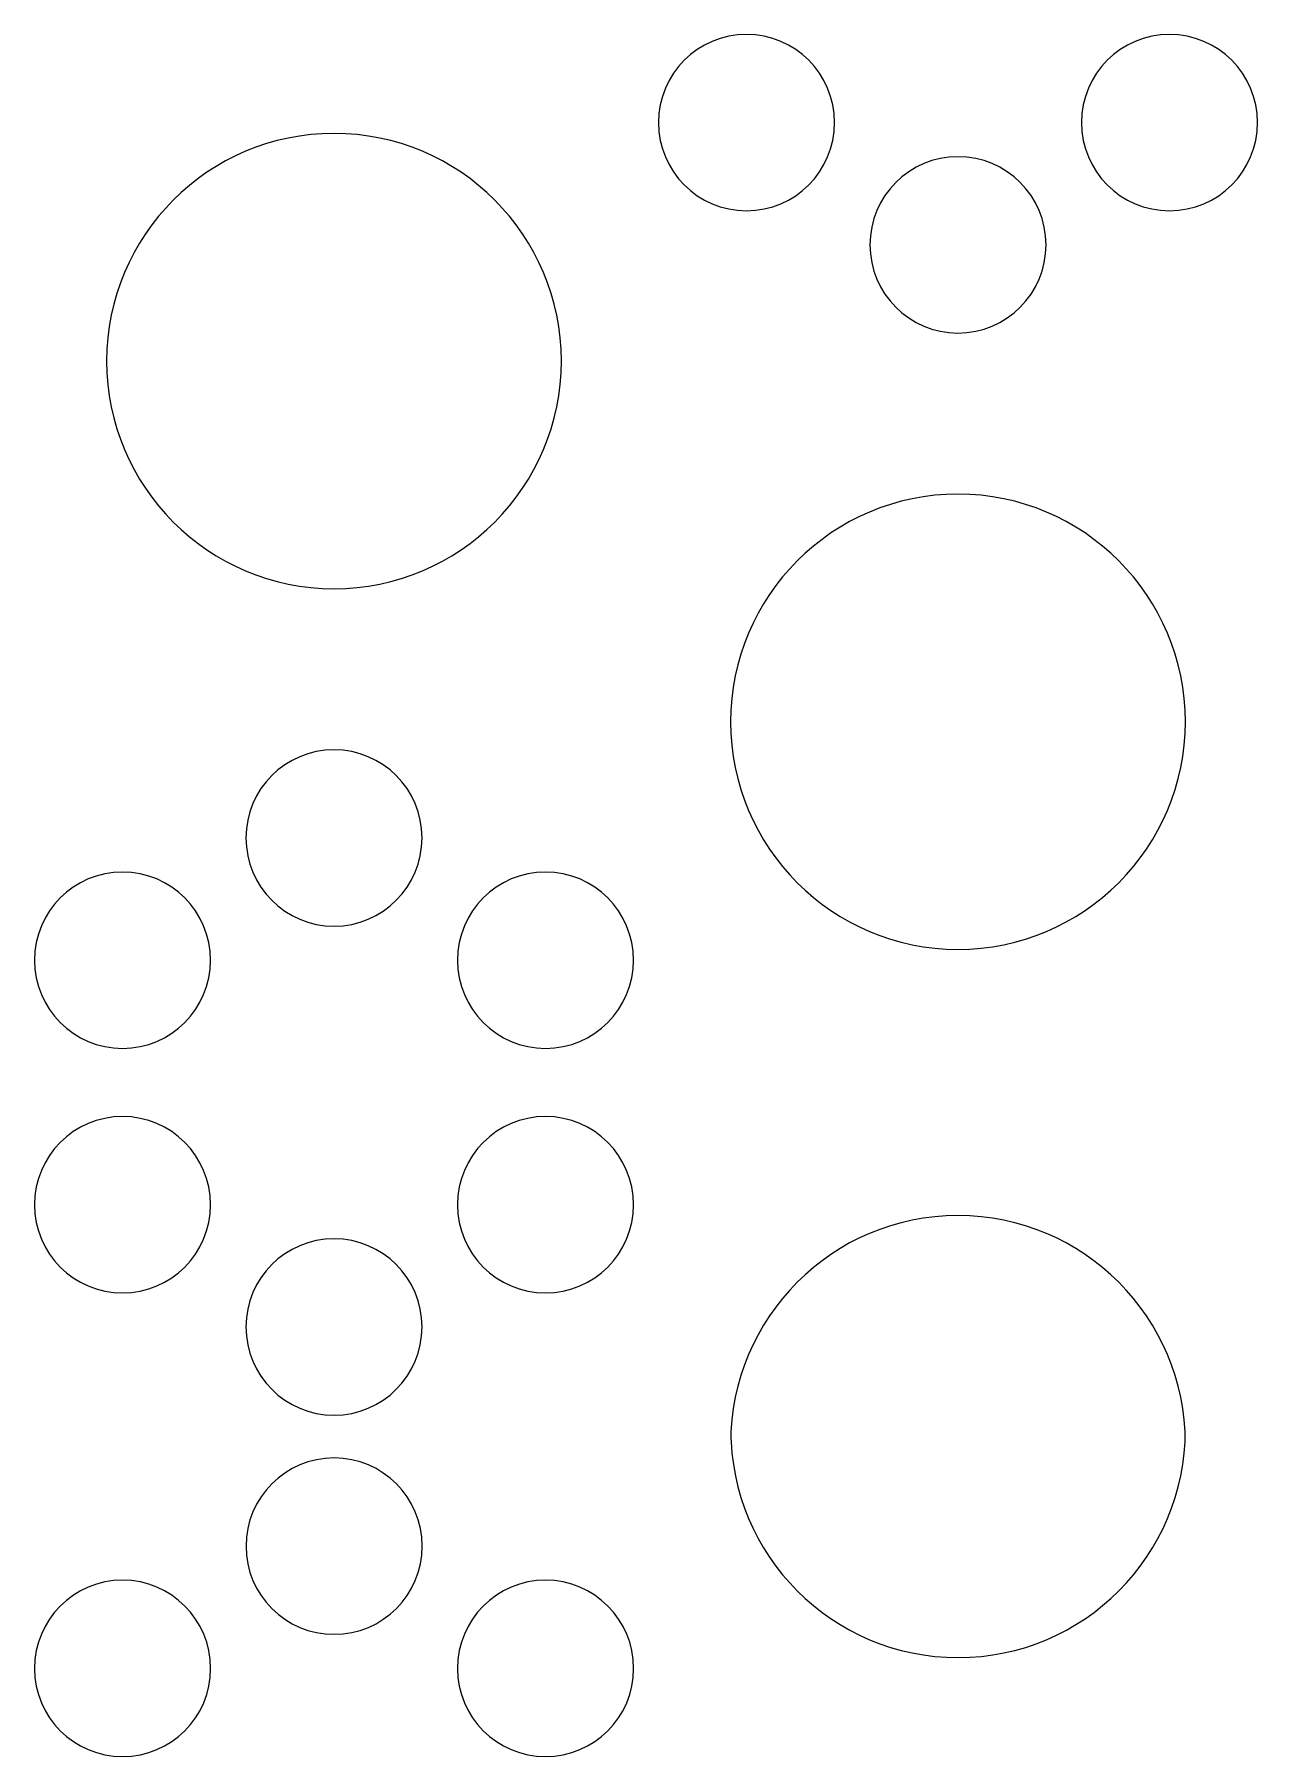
# Model space of a CAD drawing. Header units: millimetres. Extents: x -1200 to 1200, y -590 to 590.
# Drawn here: x 259.2 to 511.6, y -65.7 to 289.7 of the extents above; entities that cross this region are included whole.
import ezdxf

# ---------------------------------------------------------------- set-up
doc = ezdxf.new("R2010")
doc.units = ezdxf.units.MM
doc.header["$MEASUREMENT"] = 0
doc.layers.add('Layer 1', color=7, linetype='Continuous')

msp = doc.modelspace()

# ---------------------------------------------------------------- linework, layer by layer
at = {"layer": 'Layer 1', "color": 250, "lineweight": 20}
for points, knots in [([(387.9594, 271.4798), (387.9594, 281.5312), (396.0961, 289.6771), (406.1308, 289.6771), (416.1631, 289.6771), (424.3, 281.5312), (424.3, 271.4798), (424.3, 261.4335), (416.1631, 253.2876), (406.1308, 253.2876), (396.0961, 253.2876), (387.9594, 261.4335), (387.9594, 271.4798)], [0, 0, 0, 0, 0.25, 0.25, 0.25, 0.5, 0.5, 0.5, 0.75, 0.75, 0.75, 1, 1, 1, 1]), ([(475.2354, 271.4798), (475.2354, 281.5312), (483.3746, 289.6771), (493.407, 289.6771), (503.4391, 289.6771), (511.5783, 281.5312), (511.5783, 271.4798), (511.5783, 261.4335), (503.4391, 253.2876), (493.407, 253.2876), (483.3746, 253.2876), (475.2354, 261.4335), (475.2354, 271.4798)], [0, 0, 0, 0, 0.25, 0.25, 0.25, 0.5, 0.5, 0.5, 0.75, 0.75, 0.75, 1, 1, 1, 1]), ([(274.1075, 222.2714), (274.1075, 222.2714), (274.1701, 224.6937), (274.1701, 224.6937), (274.1701, 224.6937), (274.3486, 227.0822), (274.3486, 227.0822), (274.3486, 227.0822), (274.6478, 229.4344), (274.6478, 229.4344), (274.6478, 229.4344), (275.0625, 231.7457), (275.0625, 231.7457), (275.0625, 231.7457), (275.5857, 234.0158), (275.5857, 234.0158), (275.5857, 234.0158), (276.2176, 236.2423), (276.2176, 236.2423), (276.2176, 236.2423), (276.9531, 238.4232), (276.9531, 238.4232), (276.9531, 238.4232), (277.7924, 240.5532), (277.7924, 240.5532), (277.7924, 240.5532), (278.7305, 242.6325), (278.7305, 242.6325), (278.7305, 242.6325), (279.7675, 244.6562), (279.7675, 244.6562), (279.7675, 244.6562), (280.8961, 246.6246), (280.8961, 246.6246), (280.8961, 246.6246), (282.1164, 248.5299), (282.1164, 248.5299), (282.1164, 248.5299), (283.4234, 250.3728), (283.4234, 250.3728), (283.4234, 250.3728), (284.8198, 252.1477), (284.8198, 252.1477), (284.8198, 252.1477), (286.2956, 253.8552), (286.2956, 253.8552), (286.2956, 253.8552), (287.851, 255.4875), (287.851, 255.4875), (287.851, 255.4875), (289.4766, 257.0453), (289.4766, 257.0453), (289.4766, 257.0453), (291.184, 258.5234), (291.184, 258.5234), (291.184, 258.5234), (292.9566, 259.9167), (292.9566, 259.9167), (292.9566, 259.9167), (294.7966, 261.2281), (294.7966, 261.2281), (294.7966, 261.2281), (296.6994, 262.4501), (296.6994, 262.4501), (296.6994, 262.4501), (298.6625, 263.5804), (298.6625, 263.5804), (298.6625, 263.5804), (300.6857, 264.6164), (300.6857, 264.6164), (300.6857, 264.6164), (302.7622, 265.5583), (302.7622, 265.5583), (302.7622, 265.5583), (304.8867, 266.3987), (304.8867, 266.3987), (304.8867, 266.3987), (307.0669, 267.1377), (307.0669, 267.1377), (307.0669, 267.1377), (309.2903, 267.7681), (309.2903, 267.7681), (309.2903, 267.7681), (311.5596, 268.2945), (311.5596, 268.2945), (311.5596, 268.2945), (313.8675, 268.7075), (313.8675, 268.7075), (313.8675, 268.7075), (316.2142, 269.007), (316.2142, 269.007), (316.2142, 269.007), (318.5992, 269.1856), (318.5992, 269.1856), (318.5992, 269.1856), (321.0179, 269.246), (321.0179, 269.246), (321.0179, 269.246), (323.4368, 269.1856), (323.4368, 269.1856), (323.4368, 269.1856), (325.8194, 269.007), (325.8194, 269.007), (325.8194, 269.007), (328.1659, 268.7075), (328.1659, 268.7075), (328.1659, 268.7075), (330.4763, 268.2945), (330.4763, 268.2945), (330.4763, 268.2945), (332.7433, 267.7681), (332.7433, 267.7681), (332.7433, 267.7681), (334.9691, 267.1377), (334.9691, 267.1377), (334.9691, 267.1377), (337.1444, 266.3987), (337.1444, 266.3987), (337.1444, 266.3987), (339.2739, 265.5583), (339.2739, 265.5583), (339.2739, 265.5583), (341.3504, 264.6164), (341.3504, 264.6164), (341.3504, 264.6164), (343.3713, 263.5804), (343.3713, 263.5804), (343.3713, 263.5804), (345.3342, 262.4501), (345.3342, 262.4501), (345.3342, 262.4501), (347.2371, 261.2281), (347.2371, 261.2281), (347.2371, 261.2281), (349.0796, 259.9167), (349.0796, 259.9167), (349.0796, 259.9167), (350.8519, 258.5234), (350.8519, 258.5234), (350.8519, 258.5234), (352.5546, 257.0453), (352.5546, 257.0453), (352.5546, 257.0453), (354.1848, 255.4875), (354.1848, 255.4875), (354.1848, 255.4875), (355.7427, 253.8527), (355.7427, 253.8527), (355.7427, 253.8527), (357.2162, 252.1477), (357.2162, 252.1477), (357.2162, 252.1477), (358.6102, 250.3728), (358.6102, 250.3728), (358.6102, 250.3728), (359.9196, 248.5299), (359.9196, 248.5299), (359.9196, 248.5299), (361.1399, 246.6246), (361.1399, 246.6246), (361.1399, 246.6246), (362.2685, 244.6562), (362.2685, 244.6562), (362.2685, 244.6562), (363.3031, 242.6325), (363.3031, 242.6325), (363.3031, 242.6325), (364.2437, 240.5532), (364.2437, 240.5532), (364.2437, 240.5532), (365.0804, 238.4232), (365.0804, 238.4232), (365.0804, 238.4232), (365.8184, 236.2423), (365.8184, 236.2423), (365.8184, 236.2423), (366.4502, 234.018), (366.4502, 234.018), (366.4502, 234.018), (366.9736, 231.7457), (366.9736, 231.7457), (366.9736, 231.7457), (367.3884, 229.4344), (367.3884, 229.4344), (367.3884, 229.4344), (367.6826, 227.0822), (367.6826, 227.0822), (367.6826, 227.0822), (367.8658, 224.6937), (367.8658, 224.6937), (367.8658, 224.6937), (367.9261, 222.2714), (367.9261, 222.2714), (367.9261, 222.2714), (367.8658, 219.8491), (367.8658, 219.8491), (367.8658, 219.8491), (367.6826, 217.4607), (367.6826, 217.4607), (367.6826, 217.4607), (367.3884, 215.111), (367.3884, 215.111), (367.3884, 215.111), (366.9736, 212.7974), (366.9736, 212.7974), (366.9736, 212.7974), (366.4502, 210.5272), (366.4502, 210.5272), (366.4502, 210.5272), (365.8184, 208.303), (365.8184, 208.303), (365.8184, 208.303), (365.0804, 206.1222), (365.0804, 206.1222), (365.0804, 206.1222), (364.2437, 203.9897), (364.2437, 203.9897), (364.2437, 203.9897), (363.3031, 201.9127), (363.3031, 201.9127), (363.3031, 201.9127), (362.2685, 199.889), (362.2685, 199.889), (362.2685, 199.889), (361.1399, 197.9207), (361.1399, 197.9207), (361.1399, 197.9207), (359.9196, 196.0152), (359.9196, 196.0152), (359.9196, 196.0152), (358.6102, 194.1727), (358.6102, 194.1727), (358.6102, 194.1727), (357.2162, 192.3953), (357.2162, 192.3953), (357.2162, 192.3953), (355.7427, 190.6902), (355.7427, 190.6902), (355.7427, 190.6902), (354.1848, 189.0576), (354.1848, 189.0576), (354.1848, 189.0576), (352.5546, 187.4975), (352.5546, 187.4975), (352.5546, 187.4975), (350.8519, 186.0219), (350.8519, 186.0219), (350.8519, 186.0219), (349.0796, 184.6261), (349.0796, 184.6261), (349.0796, 184.6261), (347.2371, 183.3147), (347.2371, 183.3147), (347.2371, 183.3147), (345.3342, 182.0927), (345.3342, 182.0927), (345.3342, 182.0927), (343.3713, 180.9625), (343.3713, 180.9625), (343.3713, 180.9625), (341.3504, 179.9263), (341.3504, 179.9263), (341.3504, 179.9263), (339.2739, 178.9845), (339.2739, 178.9845), (339.2739, 178.9845), (337.1444, 178.1442), (337.1444, 178.1442), (337.1444, 178.1442), (334.9691, 177.4075), (334.9691, 177.4075), (334.9691, 177.4075), (332.7433, 176.7748), (332.7433, 176.7748), (332.7433, 176.7748), (330.4763, 176.2508), (330.4763, 176.2508), (330.4763, 176.2508), (328.1659, 175.8401), (328.1659, 175.8401), (328.1659, 175.8401), (325.8194, 175.5408), (325.8194, 175.5408), (325.8194, 175.5408), (323.4368, 175.3573), (323.4368, 175.3573), (323.4368, 175.3573), (321.0179, 175.2969), (321.0179, 175.2969), (321.0179, 175.2969), (318.5992, 175.3573), (318.5992, 175.3573), (318.5992, 175.3573), (316.2142, 175.5408), (316.2142, 175.5408), (316.2142, 175.5408), (313.8675, 175.8401), (313.8675, 175.8401), (313.8675, 175.8401), (311.5573, 176.2508), (311.5573, 176.2508), (311.5573, 176.2508), (309.2903, 176.7748), (309.2903, 176.7748), (309.2903, 176.7748), (307.0669, 177.4075), (307.0669, 177.4075), (307.0669, 177.4075), (304.8916, 178.1442), (304.8916, 178.1442), (304.8916, 178.1442), (302.7622, 178.9845), (302.7622, 178.9845), (302.7622, 178.9845), (300.6857, 179.9263), (300.6857, 179.9263), (300.6857, 179.9263), (298.6625, 180.9625), (298.6625, 180.9625), (298.6625, 180.9625), (296.6994, 182.0927), (296.6994, 182.0927), (296.6994, 182.0927), (294.7966, 183.3147), (294.7966, 183.3147), (294.7966, 183.3147), (292.9566, 184.6261), (292.9566, 184.6261), (292.9566, 184.6261), (291.184, 186.0219), (291.184, 186.0219), (291.184, 186.0219), (289.4766, 187.4975), (289.4766, 187.4975), (289.4766, 187.4975), (287.851, 189.0576), (287.851, 189.0576), (287.851, 189.0576), (286.2956, 190.6902), (286.2956, 190.6902), (286.2956, 190.6902), (284.8198, 192.3953), (284.8198, 192.3953), (284.8198, 192.3953), (283.4234, 194.1727), (283.4234, 194.1727), (283.4234, 194.1727), (282.1164, 196.0152), (282.1164, 196.0152), (282.1164, 196.0152), (280.8961, 197.9207), (280.8961, 197.9207), (280.8961, 197.9207), (279.7675, 199.889), (279.7675, 199.889), (279.7675, 199.889), (278.7305, 201.9127), (278.7305, 201.9127), (278.7305, 201.9127), (277.7924, 203.9897), (277.7924, 203.9897), (277.7924, 203.9897), (276.9531, 206.1222), (276.9531, 206.1222), (276.9531, 206.1222), (276.2176, 208.303), (276.2176, 208.303), (276.2176, 208.303), (275.5857, 210.5272), (275.5857, 210.5272), (275.5857, 210.5272), (275.0625, 212.7998), (275.0625, 212.7998), (275.0625, 212.7998), (274.6478, 215.111), (274.6478, 215.111), (274.6478, 215.111), (274.3486, 217.4607), (274.3486, 217.4607), (274.3486, 217.4607), (274.1701, 219.8491), (274.1701, 219.8491), (274.1701, 219.8491), (274.1075, 222.2714), (274.1075, 222.2714)], [0, 0, 0, 0, 0.0078125, 0.0078125, 0.0078125, 0.015625, 0.015625, 0.015625, 0.0234375, 0.0234375, 0.0234375, 0.03125, 0.03125, 0.03125, 0.0390625, 0.0390625, 0.0390625, 0.046875, 0.046875, 0.046875, 0.0546875, 0.0546875, 0.0546875, 0.0625, 0.0625, 0.0625, 0.0703125, 0.0703125, 0.0703125, 0.078125, 0.078125, 0.078125, 0.0859375, 0.0859375, 0.0859375, 0.09375, 0.09375, 0.09375, 0.1015625, 0.1015625, 0.1015625, 0.109375, 0.109375, 0.109375, 0.1171875, 0.1171875, 0.1171875, 0.125, 0.125, 0.125, 0.1328125, 0.1328125, 0.1328125, 0.140625, 0.140625, 0.140625, 0.1484375, 0.1484375, 0.1484375, 0.15625, 0.15625, 0.15625, 0.1640625, 0.1640625, 0.1640625, 0.171875, 0.171875, 0.171875, 0.1796875, 0.1796875, 0.1796875, 0.1875, 0.1875, 0.1875, 0.1953125, 0.1953125, 0.1953125, 0.203125, 0.203125, 0.203125, 0.2109375, 0.2109375, 0.2109375, 0.21875, 0.21875, 0.21875, 0.2265625, 0.2265625, 0.2265625, 0.234375, 0.234375, 0.234375, 0.2421875, 0.2421875, 0.2421875, 0.25, 0.25, 0.25, 0.2578125, 0.2578125, 0.2578125, 0.265625, 0.265625, 0.265625, 0.2734375, 0.2734375, 0.2734375, 0.28125, 0.28125, 0.28125, 0.2890625, 0.2890625, 0.2890625, 0.296875, 0.296875, 0.296875, 0.3046875, 0.3046875, 0.3046875, 0.3125, 0.3125, 0.3125, 0.3203125, 0.3203125, 0.3203125, 0.328125, 0.328125, 0.328125, 0.3359375, 0.3359375, 0.3359375, 0.34375, 0.34375, 0.34375, 0.3515625, 0.3515625, 0.3515625, 0.359375, 0.359375, 0.359375, 0.3671875, 0.3671875, 0.3671875, 0.375, 0.375, 0.375, 0.3828125, 0.3828125, 0.3828125, 0.390625, 0.390625, 0.390625, 0.3984375, 0.3984375, 0.3984375, 0.40625, 0.40625, 0.40625, 0.4140625, 0.4140625, 0.4140625, 0.421875, 0.421875, 0.421875, 0.4296875, 0.4296875, 0.4296875, 0.4375, 0.4375, 0.4375, 0.4453125, 0.4453125, 0.4453125, 0.453125, 0.453125, 0.453125, 0.4609375, 0.4609375, 0.4609375, 0.46875, 0.46875, 0.46875, 0.4765625, 0.4765625, 0.4765625, 0.484375, 0.484375, 0.484375, 0.4921875, 0.4921875, 0.4921875, 0.5, 0.5, 0.5, 0.5078125, 0.5078125, 0.5078125, 0.515625, 0.515625, 0.515625, 0.5234375, 0.5234375, 0.5234375, 0.53125, 0.53125, 0.53125, 0.5390625, 0.5390625, 0.5390625, 0.546875, 0.546875, 0.546875, 0.5546875, 0.5546875, 0.5546875, 0.5625, 0.5625, 0.5625, 0.5703125, 0.5703125, 0.5703125, 0.578125, 0.578125, 0.578125, 0.5859375, 0.5859375, 0.5859375, 0.59375, 0.59375, 0.59375, 0.6015625, 0.6015625, 0.6015625, 0.609375, 0.609375, 0.609375, 0.6171875, 0.6171875, 0.6171875, 0.625, 0.625, 0.625, 0.6328125, 0.6328125, 0.6328125, 0.640625, 0.640625, 0.640625, 0.6484375, 0.6484375, 0.6484375, 0.65625, 0.65625, 0.65625, 0.6640625, 0.6640625, 0.6640625, 0.671875, 0.671875, 0.671875, 0.6796875, 0.6796875, 0.6796875, 0.6875, 0.6875, 0.6875, 0.6953125, 0.6953125, 0.6953125, 0.703125, 0.703125, 0.703125, 0.7109375, 0.7109375, 0.7109375, 0.71875, 0.71875, 0.71875, 0.7265625, 0.7265625, 0.7265625, 0.734375, 0.734375, 0.734375, 0.7421875, 0.7421875, 0.7421875, 0.75, 0.75, 0.75, 0.7578125, 0.7578125, 0.7578125, 0.765625, 0.765625, 0.765625, 0.7734375, 0.7734375, 0.7734375, 0.78125, 0.78125, 0.78125, 0.7890625, 0.7890625, 0.7890625, 0.796875, 0.796875, 0.796875, 0.8046875, 0.8046875, 0.8046875, 0.8125, 0.8125, 0.8125, 0.8203125, 0.8203125, 0.8203125, 0.828125, 0.828125, 0.828125, 0.8359375, 0.8359375, 0.8359375, 0.84375, 0.84375, 0.84375, 0.8515625, 0.8515625, 0.8515625, 0.859375, 0.859375, 0.859375, 0.8671875, 0.8671875, 0.8671875, 0.875, 0.875, 0.875, 0.8828125, 0.8828125, 0.8828125, 0.890625, 0.890625, 0.890625, 0.8984375, 0.8984375, 0.8984375, 0.90625, 0.90625, 0.90625, 0.9140625, 0.9140625, 0.9140625, 0.921875, 0.921875, 0.921875, 0.9296875, 0.9296875, 0.9296875, 0.9375, 0.9375, 0.9375, 0.9453125, 0.9453125, 0.9453125, 0.953125, 0.953125, 0.953125, 0.9609375, 0.9609375, 0.9609375, 0.96875, 0.96875, 0.96875, 0.9765625, 0.9765625, 0.9765625, 0.984375, 0.984375, 0.984375, 0.9921875, 0.9921875, 0.9921875, 1, 1, 1, 1]), ([(431.5975, 246.2526), (431.5975, 256.3014), (439.7343, 264.4498), (449.7688, 264.4498), (459.8012, 264.4498), (467.9403, 256.3014), (467.9403, 246.2526), (467.9403, 236.2037), (459.8012, 228.0553), (449.7688, 228.0553), (439.7343, 228.0553), (431.5975, 236.2037), (431.5975, 246.2526)], [0, 0, 0, 0, 0.25, 0.25, 0.25, 0.5, 0.5, 0.5, 0.75, 0.75, 0.75, 1, 1, 1, 1]), ([(402.8559, 147.8331), (402.8559, 147.8331), (402.9186, 150.2554), (402.9186, 150.2554), (402.9186, 150.2554), (403.0995, 152.6438), (403.0995, 152.6438), (403.0995, 152.6438), (403.3986, 154.9937), (403.3986, 154.9937), (403.3986, 154.9937), (403.8109, 157.3048), (403.8109, 157.3048), (403.8109, 157.3048), (404.3367, 159.5775), (404.3367, 159.5775), (404.3367, 159.5775), (404.9684, 161.8017), (404.9684, 161.8017), (404.9684, 161.8017), (405.7016, 163.9825), (405.7016, 163.9825), (405.7016, 163.9825), (406.5432, 166.1123), (406.5432, 166.1123), (406.5432, 166.1123), (407.4813, 168.1919), (407.4813, 168.1919), (407.4813, 168.1919), (408.5185, 170.2156), (408.5185, 170.2156), (408.5185, 170.2156), (409.647, 172.1839), (409.647, 172.1839), (409.647, 172.1839), (410.8673, 174.0893), (410.8673, 174.0893), (410.8673, 174.0893), (412.1767, 175.932), (412.1767, 175.932), (412.1767, 175.932), (413.5706, 177.7094), (413.5706, 177.7094), (413.5706, 177.7094), (415.0465, 179.4143), (415.0465, 179.4143), (415.0465, 179.4143), (416.5996, 181.047), (416.5996, 181.047), (416.5996, 181.047), (418.2323, 182.6048), (418.2323, 182.6048), (418.2323, 182.6048), (419.9348, 184.0826), (419.9348, 184.0826), (419.9348, 184.0826), (421.7099, 185.4761), (421.7099, 185.4761), (421.7099, 185.4761), (423.5499, 186.7899), (423.5499, 186.7899), (423.5499, 186.7899), (425.4526, 188.0118), (425.4526, 188.0118), (425.4526, 188.0118), (427.4158, 189.1422), (427.4158, 189.1422), (427.4158, 189.1422), (429.4365, 190.1781), (429.4365, 190.1781), (429.4365, 190.1781), (431.513, 191.1199), (431.513, 191.1199), (431.513, 191.1199), (433.6424, 191.9604), (433.6424, 191.9604), (433.6424, 191.9604), (435.8177, 192.6971), (435.8177, 192.6971), (435.8177, 192.6971), (438.0436, 193.3298), (438.0436, 193.3298), (438.0436, 193.3298), (440.3081, 193.8539), (440.3081, 193.8539), (440.3081, 193.8539), (442.616, 194.2644), (442.616, 194.2644), (442.616, 194.2644), (444.9649, 194.564), (444.9649, 194.564), (444.9649, 194.564), (447.35, 194.7474), (447.35, 194.7474), (447.35, 194.7474), (449.7688, 194.8078), (449.7688, 194.8078), (449.7688, 194.8078), (452.1878, 194.7474), (452.1878, 194.7474), (452.1878, 194.7474), (454.5727, 194.564), (454.5727, 194.564), (454.5727, 194.564), (456.9216, 194.2644), (456.9216, 194.2644), (456.9216, 194.2644), (459.2271, 193.8539), (459.2271, 193.8539), (459.2271, 193.8539), (461.4965, 193.3298), (461.4965, 193.3298), (461.4965, 193.3298), (463.72, 192.6971), (463.72, 192.6971), (463.72, 192.6971), (465.8952, 191.9604), (465.8952, 191.9604), (465.8952, 191.9604), (468.0248, 191.1199), (468.0248, 191.1199), (468.0248, 191.1199), (470.0987, 190.1781), (470.0987, 190.1781), (470.0987, 190.1781), (472.1221, 189.1422), (472.1221, 189.1422), (472.1221, 189.1422), (474.0875, 188.0118), (474.0875, 188.0118), (474.0875, 188.0118), (475.9902, 186.7899), (475.9902, 186.7899), (475.9902, 186.7899), (477.8304, 185.4761), (477.8304, 185.4761), (477.8304, 185.4761), (479.6029, 184.0826), (479.6029, 184.0826), (479.6029, 184.0826), (481.3055, 182.6048), (481.3055, 182.6048), (481.3055, 182.6048), (482.9357, 181.047), (482.9357, 181.047), (482.9357, 181.047), (484.4935, 179.4143), (484.4935, 179.4143), (484.4935, 179.4143), (485.967, 177.7094), (485.967, 177.7094), (485.967, 177.7094), (487.3611, 175.932), (487.3611, 175.932), (487.3611, 175.932), (488.6704, 174.0893), (488.6704, 174.0893), (488.6704, 174.0893), (489.8907, 172.1839), (489.8907, 172.1839), (489.8907, 172.1839), (491.0193, 170.2156), (491.0193, 170.2156), (491.0193, 170.2156), (492.0539, 168.1919), (492.0539, 168.1919), (492.0539, 168.1919), (492.9945, 166.1123), (492.9945, 166.1123), (492.9945, 166.1123), (493.8336, 163.9825), (493.8336, 163.9825), (493.8336, 163.9825), (494.5693, 161.8017), (494.5693, 161.8017), (494.5693, 161.8017), (495.2012, 159.5775), (495.2012, 159.5775), (495.2012, 159.5775), (495.7245, 157.3048), (495.7245, 157.3048), (495.7245, 157.3048), (496.1393, 154.9937), (496.1393, 154.9937), (496.1393, 154.9937), (496.4359, 152.6438), (496.4359, 152.6438), (496.4359, 152.6438), (496.6168, 150.2554), (496.6168, 150.2554), (496.6168, 150.2554), (496.6794, 147.8331), (496.6794, 147.8331), (496.6794, 147.8331), (496.6168, 145.4109), (496.6168, 145.4109), (496.6168, 145.4109), (496.4359, 143.0225), (496.4359, 143.0225), (496.4359, 143.0225), (496.1393, 140.6702), (496.1393, 140.6702), (496.1393, 140.6702), (495.7245, 138.3591), (495.7245, 138.3591), (495.7245, 138.3591), (495.2012, 136.0889), (495.2012, 136.0889), (495.2012, 136.0889), (494.5693, 133.8623), (494.5693, 133.8623), (494.5693, 133.8623), (493.8336, 131.6816), (493.8336, 131.6816), (493.8336, 131.6816), (492.9945, 129.5513), (492.9945, 129.5513), (492.9945, 129.5513), (492.0539, 127.4721), (492.0539, 127.4721), (492.0539, 127.4721), (491.0193, 125.4483), (491.0193, 125.4483), (491.0193, 125.4483), (489.8907, 123.4801), (489.8907, 123.4801), (489.8907, 123.4801), (488.6704, 121.5722), (488.6704, 121.5722), (488.6704, 121.5722), (487.3611, 119.7319), (487.3611, 119.7319), (487.3611, 119.7319), (485.967, 117.9544), (485.967, 117.9544), (485.967, 117.9544), (484.4935, 116.2496), (484.4935, 116.2496), (484.4935, 116.2496), (482.9357, 114.6169), (482.9357, 114.6169), (482.9357, 114.6169), (481.3055, 113.0592), (481.3055, 113.0592), (481.3055, 113.0592), (479.6029, 111.5814), (479.6029, 111.5814), (479.6029, 111.5814), (477.8304, 110.1878), (477.8304, 110.1878), (477.8304, 110.1878), (475.9902, 108.8764), (475.9902, 108.8764), (475.9902, 108.8764), (474.0875, 107.6544), (474.0875, 107.6544), (474.0875, 107.6544), (472.1221, 106.5242), (472.1221, 106.5242), (472.1221, 106.5242), (470.1012, 105.4882), (470.1012, 105.4882), (470.1012, 105.4882), (468.0248, 104.5463), (468.0248, 104.5463), (468.0248, 104.5463), (465.8952, 103.7035), (465.8952, 103.7035), (465.8952, 103.7035), (463.72, 102.9693), (463.72, 102.9693), (463.72, 102.9693), (461.4965, 102.3365), (461.4965, 102.3365), (461.4965, 102.3365), (459.2271, 101.8102), (459.2271, 101.8102), (459.2271, 101.8102), (456.9216, 101.3972), (456.9216, 101.3972), (456.9216, 101.3972), (454.5727, 101.0976), (454.5727, 101.0976), (454.5727, 101.0976), (452.1878, 100.9189), (452.1878, 100.9189), (452.1878, 100.9189), (449.7688, 100.8585), (449.7688, 100.8585), (449.7688, 100.8585), (447.3476, 100.9189), (447.3476, 100.9189), (447.3476, 100.9189), (444.9649, 101.0976), (444.9649, 101.0976), (444.9649, 101.0976), (442.616, 101.3972), (442.616, 101.3972), (442.616, 101.3972), (440.3081, 101.8102), (440.3081, 101.8102), (440.3081, 101.8102), (438.0436, 102.3365), (438.0436, 102.3365), (438.0436, 102.3365), (435.8177, 102.9693), (435.8177, 102.9693), (435.8177, 102.9693), (433.6424, 103.7058), (433.6424, 103.7058), (433.6424, 103.7058), (431.513, 104.5463), (431.513, 104.5463), (431.513, 104.5463), (429.4365, 105.4882), (429.4365, 105.4882), (429.4365, 105.4882), (427.4158, 106.5242), (427.4158, 106.5242), (427.4158, 106.5242), (425.4526, 107.6544), (425.4526, 107.6544), (425.4526, 107.6544), (423.5499, 108.8764), (423.5499, 108.8764), (423.5499, 108.8764), (421.7074, 110.1878), (421.7074, 110.1878), (421.7074, 110.1878), (419.9348, 111.5814), (419.9348, 111.5814), (419.9348, 111.5814), (418.2323, 113.0592), (418.2323, 113.0592), (418.2323, 113.0592), (416.5996, 114.6169), (416.5996, 114.6169), (416.5996, 114.6169), (415.0442, 116.2496), (415.0442, 116.2496), (415.0442, 116.2496), (413.5706, 117.9544), (413.5706, 117.9544), (413.5706, 117.9544), (412.1767, 119.7319), (412.1767, 119.7319), (412.1767, 119.7319), (410.8673, 121.5722), (410.8673, 121.5722), (410.8673, 121.5722), (409.647, 123.4801), (409.647, 123.4801), (409.647, 123.4801), (408.5185, 125.4483), (408.5185, 125.4483), (408.5185, 125.4483), (407.4813, 127.4721), (407.4813, 127.4721), (407.4813, 127.4721), (406.5432, 129.5513), (406.5432, 129.5513), (406.5432, 129.5513), (405.7016, 131.6816), (405.7016, 131.6816), (405.7016, 131.6816), (404.9684, 133.8623), (404.9684, 133.8623), (404.9684, 133.8623), (404.3367, 136.0889), (404.3367, 136.0889), (404.3367, 136.0889), (403.8109, 138.3614), (403.8109, 138.3614), (403.8109, 138.3614), (403.3986, 140.6702), (403.3986, 140.6702), (403.3986, 140.6702), (403.0995, 143.0225), (403.0995, 143.0225), (403.0995, 143.0225), (402.9186, 145.4109), (402.9186, 145.4109), (402.9186, 145.4109), (402.8559, 147.8331), (402.8559, 147.8331)], [0, 0, 0, 0, 0.0078125, 0.0078125, 0.0078125, 0.015625, 0.015625, 0.015625, 0.0234375, 0.0234375, 0.0234375, 0.03125, 0.03125, 0.03125, 0.0390625, 0.0390625, 0.0390625, 0.046875, 0.046875, 0.046875, 0.0546875, 0.0546875, 0.0546875, 0.0625, 0.0625, 0.0625, 0.0703125, 0.0703125, 0.0703125, 0.078125, 0.078125, 0.078125, 0.0859375, 0.0859375, 0.0859375, 0.09375, 0.09375, 0.09375, 0.1015625, 0.1015625, 0.1015625, 0.109375, 0.109375, 0.109375, 0.1171875, 0.1171875, 0.1171875, 0.125, 0.125, 0.125, 0.1328125, 0.1328125, 0.1328125, 0.140625, 0.140625, 0.140625, 0.1484375, 0.1484375, 0.1484375, 0.15625, 0.15625, 0.15625, 0.1640625, 0.1640625, 0.1640625, 0.171875, 0.171875, 0.171875, 0.1796875, 0.1796875, 0.1796875, 0.1875, 0.1875, 0.1875, 0.1953125, 0.1953125, 0.1953125, 0.203125, 0.203125, 0.203125, 0.2109375, 0.2109375, 0.2109375, 0.21875, 0.21875, 0.21875, 0.2265625, 0.2265625, 0.2265625, 0.234375, 0.234375, 0.234375, 0.2421875, 0.2421875, 0.2421875, 0.25, 0.25, 0.25, 0.2578125, 0.2578125, 0.2578125, 0.265625, 0.265625, 0.265625, 0.2734375, 0.2734375, 0.2734375, 0.28125, 0.28125, 0.28125, 0.2890625, 0.2890625, 0.2890625, 0.296875, 0.296875, 0.296875, 0.3046875, 0.3046875, 0.3046875, 0.3125, 0.3125, 0.3125, 0.3203125, 0.3203125, 0.3203125, 0.328125, 0.328125, 0.328125, 0.3359375, 0.3359375, 0.3359375, 0.34375, 0.34375, 0.34375, 0.3515625, 0.3515625, 0.3515625, 0.359375, 0.359375, 0.359375, 0.3671875, 0.3671875, 0.3671875, 0.375, 0.375, 0.375, 0.3828125, 0.3828125, 0.3828125, 0.390625, 0.390625, 0.390625, 0.3984375, 0.3984375, 0.3984375, 0.40625, 0.40625, 0.40625, 0.4140625, 0.4140625, 0.4140625, 0.421875, 0.421875, 0.421875, 0.4296875, 0.4296875, 0.4296875, 0.4375, 0.4375, 0.4375, 0.4453125, 0.4453125, 0.4453125, 0.453125, 0.453125, 0.453125, 0.4609375, 0.4609375, 0.4609375, 0.46875, 0.46875, 0.46875, 0.4765625, 0.4765625, 0.4765625, 0.484375, 0.484375, 0.484375, 0.4921875, 0.4921875, 0.4921875, 0.5, 0.5, 0.5, 0.5078125, 0.5078125, 0.5078125, 0.515625, 0.515625, 0.515625, 0.5234375, 0.5234375, 0.5234375, 0.53125, 0.53125, 0.53125, 0.5390625, 0.5390625, 0.5390625, 0.546875, 0.546875, 0.546875, 0.5546875, 0.5546875, 0.5546875, 0.5625, 0.5625, 0.5625, 0.5703125, 0.5703125, 0.5703125, 0.578125, 0.578125, 0.578125, 0.5859375, 0.5859375, 0.5859375, 0.59375, 0.59375, 0.59375, 0.6015625, 0.6015625, 0.6015625, 0.609375, 0.609375, 0.609375, 0.6171875, 0.6171875, 0.6171875, 0.625, 0.625, 0.625, 0.6328125, 0.6328125, 0.6328125, 0.640625, 0.640625, 0.640625, 0.6484375, 0.6484375, 0.6484375, 0.65625, 0.65625, 0.65625, 0.6640625, 0.6640625, 0.6640625, 0.671875, 0.671875, 0.671875, 0.6796875, 0.6796875, 0.6796875, 0.6875, 0.6875, 0.6875, 0.6953125, 0.6953125, 0.6953125, 0.703125, 0.703125, 0.703125, 0.7109375, 0.7109375, 0.7109375, 0.71875, 0.71875, 0.71875, 0.7265625, 0.7265625, 0.7265625, 0.734375, 0.734375, 0.734375, 0.7421875, 0.7421875, 0.7421875, 0.75, 0.75, 0.75, 0.7578125, 0.7578125, 0.7578125, 0.765625, 0.765625, 0.765625, 0.7734375, 0.7734375, 0.7734375, 0.78125, 0.78125, 0.78125, 0.7890625, 0.7890625, 0.7890625, 0.796875, 0.796875, 0.796875, 0.8046875, 0.8046875, 0.8046875, 0.8125, 0.8125, 0.8125, 0.8203125, 0.8203125, 0.8203125, 0.828125, 0.828125, 0.828125, 0.8359375, 0.8359375, 0.8359375, 0.84375, 0.84375, 0.84375, 0.8515625, 0.8515625, 0.8515625, 0.859375, 0.859375, 0.859375, 0.8671875, 0.8671875, 0.8671875, 0.875, 0.875, 0.875, 0.8828125, 0.8828125, 0.8828125, 0.890625, 0.890625, 0.890625, 0.8984375, 0.8984375, 0.8984375, 0.90625, 0.90625, 0.90625, 0.9140625, 0.9140625, 0.9140625, 0.921875, 0.921875, 0.921875, 0.9296875, 0.9296875, 0.9296875, 0.9375, 0.9375, 0.9375, 0.9453125, 0.9453125, 0.9453125, 0.953125, 0.953125, 0.953125, 0.9609375, 0.9609375, 0.9609375, 0.96875, 0.96875, 0.96875, 0.9765625, 0.9765625, 0.9765625, 0.984375, 0.984375, 0.984375, 0.9921875, 0.9921875, 0.9921875, 1, 1, 1, 1]), ([(302.8467, 123.852), (302.8467, 133.9008), (310.9809, 142.0493), (321.0179, 142.0493), (331.0503, 142.0493), (339.1894, 133.9008), (339.1894, 123.852), (339.1894, 113.8031), (331.0503, 105.6548), (321.0179, 105.6548), (310.9809, 105.6548), (302.8467, 113.8031), (302.8467, 123.852)], [0, 0, 0, 0, 0.25, 0.25, 0.25, 0.5, 0.5, 0.5, 0.75, 0.75, 0.75, 1, 1, 1, 1]), ([(259.2085, 98.6199), (259.2085, 108.6713), (267.3452, 116.817), (277.3799, 116.817), (287.4124, 116.817), (295.5515, 108.6713), (295.5515, 98.6199), (295.5515, 88.5732), (287.4124, 80.4275), (277.3799, 80.4275), (267.3452, 80.4275), (259.2085, 88.5732), (259.2085, 98.6199)], [0, 0, 0, 0, 0.25, 0.25, 0.25, 0.5, 0.5, 0.5, 0.75, 0.75, 0.75, 1, 1, 1, 1]), ([(346.4846, 98.6199), (346.4846, 108.6713), (354.6189, 116.817), (364.656, 116.817), (374.6882, 116.817), (382.8275, 108.6713), (382.8275, 98.6199), (382.8275, 88.5732), (374.6882, 80.4275), (364.656, 80.4275), (354.6189, 80.4275), (346.4846, 88.5732), (346.4846, 98.6199)], [0, 0, 0, 0, 0.25, 0.25, 0.25, 0.5, 0.5, 0.5, 0.75, 0.75, 0.75, 1, 1, 1, 1]), ([(259.2085, 48.1627), (259.2085, 58.2093), (267.3452, 66.3599), (277.3799, 66.3599), (287.4124, 66.3599), (295.5515, 58.2093), (295.5515, 48.1627), (295.5515, 38.1162), (287.4124, 29.9656), (277.3799, 29.9656), (267.3452, 29.9656), (259.2085, 38.1162), (259.2085, 48.1627)], [0, 0, 0, 0, 0.25, 0.25, 0.25, 0.5, 0.5, 0.5, 0.75, 0.75, 0.75, 1, 1, 1, 1]), ([(346.4846, 48.1627), (346.4846, 58.2093), (354.6189, 66.3599), (364.656, 66.3599), (374.6882, 66.3599), (382.8275, 58.2093), (382.8275, 48.1627), (382.8275, 38.1162), (374.6882, 29.9656), (364.656, 29.9656), (354.6189, 29.9656), (346.4846, 38.1162), (346.4846, 48.1627)], [0, 0, 0, 0, 0.25, 0.25, 0.25, 0.5, 0.5, 0.5, 0.75, 0.75, 0.75, 1, 1, 1, 1]), ([(421.7099, 36.5997), (421.7099, 36.5997), (423.5499, 37.9087), (423.5499, 37.9087), (423.5499, 37.9087), (425.4526, 39.1329), (425.4526, 39.1329), (425.4526, 39.1329), (427.4158, 40.2632), (427.4158, 40.2632), (427.4158, 40.2632), (429.4365, 41.2992), (429.4365, 41.2992), (429.4365, 41.2992), (431.513, 42.2411), (431.513, 42.2411), (431.513, 42.2411), (433.6424, 43.079), (433.6424, 43.079), (433.6424, 43.079), (435.8177, 43.8182), (435.8177, 43.8182), (435.8177, 43.8182), (438.0436, 44.4509), (438.0436, 44.4509), (438.0436, 44.4509), (440.3081, 44.9726), (440.3081, 44.9726), (440.3081, 44.9726), (442.616, 45.3856), (442.616, 45.3856), (442.616, 45.3856), (444.9649, 45.685), (444.9649, 45.685), (444.9649, 45.685), (447.35, 45.8684), (447.35, 45.8684), (447.35, 45.8684), (449.7688, 45.9288), (449.7688, 45.9288), (449.7688, 45.9288), (452.1878, 45.8684), (452.1878, 45.8684), (452.1878, 45.8684), (454.5727, 45.685), (454.5727, 45.685), (454.5727, 45.685), (456.9216, 45.3856), (456.9216, 45.3856), (456.9216, 45.3856), (459.2271, 44.9726), (459.2271, 44.9726), (459.2271, 44.9726), (461.4965, 44.4509), (461.4965, 44.4509), (461.4965, 44.4509), (463.72, 43.8182), (463.72, 43.8182), (463.72, 43.8182), (465.8952, 43.079), (465.8952, 43.079), (465.8952, 43.079), (468.0248, 42.2411), (468.0248, 42.2411), (468.0248, 42.2411), (470.0987, 41.2992), (470.0987, 41.2992), (470.0987, 41.2992), (472.1221, 40.2632), (472.1221, 40.2632), (472.1221, 40.2632), (474.0875, 39.1329), (474.0875, 39.1329), (474.0875, 39.1329), (475.9902, 37.9087), (475.9902, 37.9087), (475.9902, 37.9087), (477.8304, 36.5997), (477.8304, 36.5997), (477.8304, 36.5997), (479.6029, 35.2013), (479.6029, 35.2013), (479.6029, 35.2013), (481.3055, 33.7235), (481.3055, 33.7235), (481.3055, 33.7235), (482.9357, 32.168), (482.9357, 32.168), (482.9357, 32.168), (484.4935, 30.5355), (484.4935, 30.5355), (484.4935, 30.5355), (485.967, 28.828), (485.967, 28.828), (485.967, 28.828), (487.3611, 27.053), (487.3611, 27.053), (487.3611, 27.053), (488.6704, 25.2104), (488.6704, 25.2104), (488.6704, 25.2104), (489.8907, 23.3049), (489.8907, 23.3049), (489.8907, 23.3049), (491.0193, 21.3366), (491.0193, 21.3366), (491.0193, 21.3366), (492.0539, 19.3153), (492.0539, 19.3153), (492.0539, 19.3153), (492.9945, 17.2336), (492.9945, 17.2336), (492.9945, 17.2336), (493.8336, 15.1035), (493.8336, 15.1035), (493.8336, 15.1035), (494.5693, 12.9251), (494.5693, 12.9251), (494.5693, 12.9251), (495.2012, 10.6961), (495.2012, 10.6961), (495.2012, 10.6961), (495.7245, 8.426), (495.7245, 8.426), (495.7245, 8.426), (496.1393, 6.1123), (496.1393, 6.1123), (496.1393, 6.1123), (496.4359, 3.7625), (496.4359, 3.7625), (496.4359, 3.7625), (496.6168, 1.3765), (496.6168, 1.3765), (496.6168, 1.3765), (496.653, -0.0266), (496.653, -0.0266), (496.653, -0.0266), (496.6336, -0.739), (496.6336, -0.739), (496.6336, -0.739), (496.4526, -3.1275), (496.4526, -3.1275), (496.4526, -3.1275), (496.1561, -5.4773), (496.1561, -5.4773), (496.1561, -5.4773), (495.7413, -7.7909), (495.7413, -7.7909), (495.7413, -7.7909), (495.2181, -10.061), (495.2181, -10.061), (495.2181, -10.061), (494.5861, -12.2877), (494.5861, -12.2877), (494.5861, -12.2877), (493.8507, -14.466), (493.8507, -14.466), (493.8507, -14.466), (493.0115, -16.5986), (493.0115, -16.5986), (493.0115, -16.5986), (492.0708, -18.6777), (492.0708, -18.6777), (492.0708, -18.6777), (491.0362, -20.7017), (491.0362, -20.7017), (491.0362, -20.7017), (489.9077, -22.6698), (489.9077, -22.6698), (489.9077, -22.6698), (488.6874, -24.5753), (488.6874, -24.5753), (488.6874, -24.5753), (487.378, -26.418), (487.378, -26.418), (487.378, -26.418), (485.984, -28.193), (485.984, -28.193), (485.984, -28.193), (484.5105, -29.8981), (484.5105, -29.8981), (484.5105, -29.8981), (482.9525, -31.5331), (482.9525, -31.5331), (482.9525, -31.5331), (481.3223, -33.0907), (481.3223, -33.0907), (481.3223, -33.0907), (479.6198, -34.5663), (479.6198, -34.5663), (479.6198, -34.5663), (477.8472, -35.9621), (477.8472, -35.9621), (477.8472, -35.9621), (476.0071, -37.2736), (476.0071, -37.2736), (476.0071, -37.2736), (474.1043, -38.4956), (474.1043, -38.4956), (474.1043, -38.4956), (472.1389, -39.6282), (472.1389, -39.6282), (472.1389, -39.6282), (470.118, -40.6666), (470.118, -40.6666), (470.118, -40.6666), (468.0416, -41.6037), (468.0416, -41.6037), (468.0416, -41.6037), (465.9121, -42.4466), (465.9121, -42.4466), (465.9121, -42.4466), (463.7369, -43.1832), (463.7369, -43.1832), (463.7369, -43.1832), (461.5134, -43.8134), (461.5134, -43.8134), (461.5134, -43.8134), (459.2441, -44.3399), (459.2441, -44.3399), (459.2441, -44.3399), (456.9384, -44.7528), (456.9384, -44.7528), (456.9384, -44.7528), (454.5897, -45.0523), (454.5897, -45.0523), (454.5897, -45.0523), (452.2046, -45.2311), (452.2046, -45.2311), (452.2046, -45.2311), (449.7856, -45.2914), (449.7856, -45.2914), (449.7856, -45.2914), (447.3645, -45.2311), (447.3645, -45.2311), (447.3645, -45.2311), (444.9819, -45.0523), (444.9819, -45.0523), (444.9819, -45.0523), (442.6329, -44.7528), (442.6329, -44.7528), (442.6329, -44.7528), (440.3249, -44.3399), (440.3249, -44.3399), (440.3249, -44.3399), (438.0606, -43.8134), (438.0606, -43.8134), (438.0606, -43.8134), (435.8345, -43.1832), (435.8345, -43.1832), (435.8345, -43.1832), (433.6595, -42.4466), (433.6595, -42.4466), (433.6595, -42.4466), (431.53, -41.6037), (431.53, -41.6037), (431.53, -41.6037), (429.4535, -40.6666), (429.4535, -40.6666), (429.4535, -40.6666), (427.4326, -39.6282), (427.4326, -39.6282), (427.4326, -39.6282), (425.4695, -38.4956), (425.4695, -38.4956), (425.4695, -38.4956), (423.5669, -37.2736), (423.5669, -37.2736), (423.5669, -37.2736), (421.7243, -35.9621), (421.7243, -35.9621), (421.7243, -35.9621), (419.9517, -34.5663), (419.9517, -34.5663), (419.9517, -34.5663), (418.2491, -33.0907), (418.2491, -33.0907), (418.2491, -33.0907), (416.6166, -31.5331), (416.6166, -31.5331), (416.6166, -31.5331), (415.0611, -29.8981), (415.0611, -29.8981), (415.0611, -29.8981), (413.5876, -28.193), (413.5876, -28.193), (413.5876, -28.193), (412.1936, -26.418), (412.1936, -26.418), (412.1936, -26.418), (410.8841, -24.5753), (410.8841, -24.5753), (410.8841, -24.5753), (409.6638, -22.6698), (409.6638, -22.6698), (409.6638, -22.6698), (408.5353, -20.7017), (408.5353, -20.7017), (408.5353, -20.7017), (407.4982, -18.6777), (407.4982, -18.6777), (407.4982, -18.6777), (406.5601, -16.5986), (406.5601, -16.5986), (406.5601, -16.5986), (405.7184, -14.466), (405.7184, -14.466), (405.7184, -14.466), (404.9853, -12.2877), (404.9853, -12.2877), (404.9853, -12.2877), (404.3534, -10.061), (404.3534, -10.061), (404.3534, -10.061), (403.8278, -7.7909), (403.8278, -7.7909), (403.8278, -7.7909), (403.4154, -5.4773), (403.4154, -5.4773), (403.4154, -5.4773), (403.1164, -3.1275), (403.1164, -3.1275), (403.1164, -3.1275), (402.9355, -0.739), (402.9355, -0.739), (402.9355, -0.739), (402.9162, -0.0266), (402.9162, -0.0266), (402.9162, -0.0266), (402.8824, -0.0266), (402.8824, -0.0266), (402.8824, -0.0266), (402.9186, 1.3718), (402.9186, 1.3718), (402.9186, 1.3718), (403.0995, 3.7625), (403.0995, 3.7625), (403.0995, 3.7625), (403.3986, 6.1123), (403.3986, 6.1123), (403.3986, 6.1123), (403.8109, 8.426), (403.8109, 8.426), (403.8109, 8.426), (404.3367, 10.6961), (404.3367, 10.6961), (404.3367, 10.6961), (404.9684, 12.9251), (404.9684, 12.9251), (404.9684, 12.9251), (405.7016, 15.1035), (405.7016, 15.1035), (405.7016, 15.1035), (406.5432, 17.2336), (406.5432, 17.2336), (406.5432, 17.2336), (407.4813, 19.3105), (407.4813, 19.3105), (407.4813, 19.3105), (408.5185, 21.3366), (408.5185, 21.3366), (408.5185, 21.3366), (409.647, 23.3049), (409.647, 23.3049), (409.647, 23.3049), (410.8673, 25.2104), (410.8673, 25.2104), (410.8673, 25.2104), (412.1767, 27.053), (412.1767, 27.053), (412.1767, 27.053), (413.5706, 28.828), (413.5706, 28.828), (413.5706, 28.828), (415.0465, 30.5355), (415.0465, 30.5355), (415.0465, 30.5355), (416.5996, 32.168), (416.5996, 32.168), (416.5996, 32.168), (418.2323, 33.7235), (418.2323, 33.7235), (418.2323, 33.7235), (419.9348, 35.2013), (419.9348, 35.2013), (419.9348, 35.2013), (421.7099, 36.5997), (421.7099, 36.5997)], [0, 0, 0, 0, 0.00775194, 0.00775194, 0.00775194, 0.01550388, 0.01550388, 0.01550388, 0.02325581, 0.02325581, 0.02325581, 0.03100775, 0.03100775, 0.03100775, 0.03875969, 0.03875969, 0.03875969, 0.04651163, 0.04651163, 0.04651163, 0.05426357, 0.05426357, 0.05426357, 0.0620155, 0.0620155, 0.0620155, 0.06976744, 0.06976744, 0.06976744, 0.07751938, 0.07751938, 0.07751938, 0.08527132, 0.08527132, 0.08527132, 0.09302326, 0.09302326, 0.09302326, 0.10077519, 0.10077519, 0.10077519, 0.10852713, 0.10852713, 0.10852713, 0.11627907, 0.11627907, 0.11627907, 0.12403101, 0.12403101, 0.12403101, 0.13178295, 0.13178295, 0.13178295, 0.13953488, 0.13953488, 0.13953488, 0.14728682, 0.14728682, 0.14728682, 0.15503876, 0.15503876, 0.15503876, 0.1627907, 0.1627907, 0.1627907, 0.17054264, 0.17054264, 0.17054264, 0.17829457, 0.17829457, 0.17829457, 0.18604651, 0.18604651, 0.18604651, 0.19379845, 0.19379845, 0.19379845, 0.20155039, 0.20155039, 0.20155039, 0.20930233, 0.20930233, 0.20930233, 0.21705426, 0.21705426, 0.21705426, 0.2248062, 0.2248062, 0.2248062, 0.23255814, 0.23255814, 0.23255814, 0.24031008, 0.24031008, 0.24031008, 0.24806202, 0.24806202, 0.24806202, 0.25581395, 0.25581395, 0.25581395, 0.26356589, 0.26356589, 0.26356589, 0.27131783, 0.27131783, 0.27131783, 0.27906977, 0.27906977, 0.27906977, 0.28682171, 0.28682171, 0.28682171, 0.29457364, 0.29457364, 0.29457364, 0.30232558, 0.30232558, 0.30232558, 0.31007752, 0.31007752, 0.31007752, 0.31782946, 0.31782946, 0.31782946, 0.3255814, 0.3255814, 0.3255814, 0.33333333, 0.33333333, 0.33333333, 0.34108527, 0.34108527, 0.34108527, 0.34883721, 0.34883721, 0.34883721, 0.35658915, 0.35658915, 0.35658915, 0.36434109, 0.36434109, 0.36434109, 0.37209302, 0.37209302, 0.37209302, 0.37984496, 0.37984496, 0.37984496, 0.3875969, 0.3875969, 0.3875969, 0.39534884, 0.39534884, 0.39534884, 0.40310078, 0.40310078, 0.40310078, 0.41085271, 0.41085271, 0.41085271, 0.41860465, 0.41860465, 0.41860465, 0.42635659, 0.42635659, 0.42635659, 0.43410853, 0.43410853, 0.43410853, 0.44186047, 0.44186047, 0.44186047, 0.4496124, 0.4496124, 0.4496124, 0.45736434, 0.45736434, 0.45736434, 0.46511628, 0.46511628, 0.46511628, 0.47286822, 0.47286822, 0.47286822, 0.48062016, 0.48062016, 0.48062016, 0.48837209, 0.48837209, 0.48837209, 0.49612403, 0.49612403, 0.49612403, 0.50387597, 0.50387597, 0.50387597, 0.51162791, 0.51162791, 0.51162791, 0.51937984, 0.51937984, 0.51937984, 0.52713178, 0.52713178, 0.52713178, 0.53488372, 0.53488372, 0.53488372, 0.54263566, 0.54263566, 0.54263566, 0.5503876, 0.5503876, 0.5503876, 0.55813953, 0.55813953, 0.55813953, 0.56589147, 0.56589147, 0.56589147, 0.57364341, 0.57364341, 0.57364341, 0.58139535, 0.58139535, 0.58139535, 0.58914729, 0.58914729, 0.58914729, 0.59689922, 0.59689922, 0.59689922, 0.60465116, 0.60465116, 0.60465116, 0.6124031, 0.6124031, 0.6124031, 0.62015504, 0.62015504, 0.62015504, 0.62790698, 0.62790698, 0.62790698, 0.63565891, 0.63565891, 0.63565891, 0.64341085, 0.64341085, 0.64341085, 0.65116279, 0.65116279, 0.65116279, 0.65891473, 0.65891473, 0.65891473, 0.66666667, 0.66666667, 0.66666667, 0.6744186, 0.6744186, 0.6744186, 0.68217054, 0.68217054, 0.68217054, 0.68992248, 0.68992248, 0.68992248, 0.69767442, 0.69767442, 0.69767442, 0.70542636, 0.70542636, 0.70542636, 0.71317829, 0.71317829, 0.71317829, 0.72093023, 0.72093023, 0.72093023, 0.72868217, 0.72868217, 0.72868217, 0.73643411, 0.73643411, 0.73643411, 0.74418605, 0.74418605, 0.74418605, 0.75193798, 0.75193798, 0.75193798, 0.75968992, 0.75968992, 0.75968992, 0.76744186, 0.76744186, 0.76744186, 0.7751938, 0.7751938, 0.7751938, 0.78294574, 0.78294574, 0.78294574, 0.79069767, 0.79069767, 0.79069767, 0.79844961, 0.79844961, 0.79844961, 0.80620155, 0.80620155, 0.80620155, 0.81395349, 0.81395349, 0.81395349, 0.82170543, 0.82170543, 0.82170543, 0.82945736, 0.82945736, 0.82945736, 0.8372093, 0.8372093, 0.8372093, 0.84496124, 0.84496124, 0.84496124, 0.85271318, 0.85271318, 0.85271318, 0.86046512, 0.86046512, 0.86046512, 0.86821705, 0.86821705, 0.86821705, 0.87596899, 0.87596899, 0.87596899, 0.88372093, 0.88372093, 0.88372093, 0.89147287, 0.89147287, 0.89147287, 0.89922481, 0.89922481, 0.89922481, 0.90697674, 0.90697674, 0.90697674, 0.91472868, 0.91472868, 0.91472868, 0.92248062, 0.92248062, 0.92248062, 0.93023256, 0.93023256, 0.93023256, 0.9379845, 0.9379845, 0.9379845, 0.94573643, 0.94573643, 0.94573643, 0.95348837, 0.95348837, 0.95348837, 0.96124031, 0.96124031, 0.96124031, 0.96899225, 0.96899225, 0.96899225, 0.97674419, 0.97674419, 0.97674419, 0.98449612, 0.98449612, 0.98449612, 0.99224806, 0.99224806, 0.99224806, 1, 1, 1, 1]), ([(302.8467, 22.933), (302.8467, 32.9795), (310.9809, 41.1303), (321.0179, 41.1303), (331.0503, 41.1303), (339.1894, 32.9795), (339.1894, 22.933), (339.1894, 12.8841), (331.0503, 4.7359), (321.0179, 4.7359), (310.9809, 4.7359), (302.8467, 12.8841), (302.8467, 22.933)], [0, 0, 0, 0, 0.25, 0.25, 0.25, 0.5, 0.5, 0.5, 0.75, 0.75, 0.75, 1, 1, 1, 1]), ([(302.8635, -22.2979), (302.8635, -12.2491), (310.9979, -4.1009), (321.0348, -4.1009), (331.0672, -4.1009), (339.2062, -12.2491), (339.2062, -22.2979), (339.2062, -32.3444), (331.0672, -40.4952), (321.0348, -40.4952), (310.9979, -40.4952), (302.8635, -32.3444), (302.8635, -22.2979)], [0, 0, 0, 0, 0.25, 0.25, 0.25, 0.5, 0.5, 0.5, 0.75, 0.75, 0.75, 1, 1, 1, 1]), ([(259.2254, -47.5301), (259.2254, -37.4787), (267.3622, -29.3281), (277.3969, -29.3281), (287.4292, -29.3281), (295.5683, -37.4787), (295.5683, -47.5301), (295.5683, -57.5767), (287.4292, -65.7224), (277.3969, -65.7224), (267.3622, -65.7224), (259.2254, -57.5767), (259.2254, -47.5301)], [0, 0, 0, 0, 0.25, 0.25, 0.25, 0.5, 0.5, 0.5, 0.75, 0.75, 0.75, 1, 1, 1, 1]), ([(346.5014, -47.5301), (346.5014, -37.4787), (354.636, -29.3281), (364.673, -29.3281), (374.7052, -29.3281), (382.8444, -37.4787), (382.8444, -47.5301), (382.8444, -57.5767), (374.7052, -65.7224), (364.673, -65.7224), (354.636, -65.7224), (346.5014, -57.5767), (346.5014, -47.5301)], [0, 0, 0, 0, 0.25, 0.25, 0.25, 0.5, 0.5, 0.5, 0.75, 0.75, 0.75, 1, 1, 1, 1])]:
    msp.add_open_spline(points, degree=3, knots=knots, dxfattribs=at)

doc.saveas('drawing.dxf')
